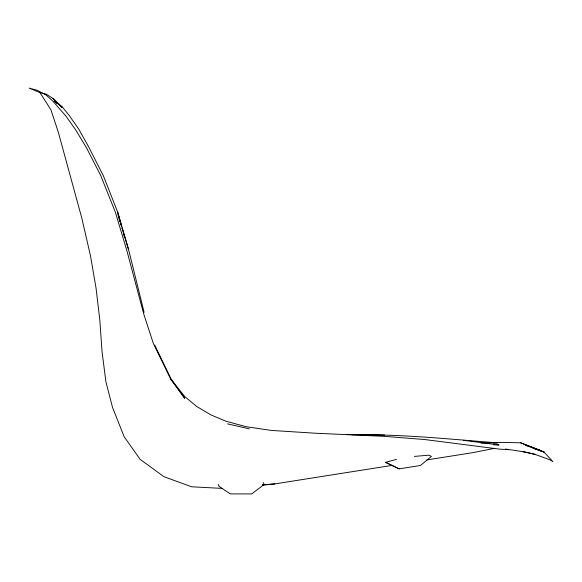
<?xml version="1.0" encoding="UTF-8"?>
<svg xmlns="http://www.w3.org/2000/svg" width="582" height="582" viewBox="0 0 582 582"><rect width="100%" height="100%" fill="white"/><g stroke="black" fill="none" stroke-linecap="round" stroke-linejoin="round"><path stroke-width="0.87" d="M263.217 482.609L264.163 484.479L251.73 493.907L230.29 493.907L219.094 486.348L218.148 484.479M414.384 456.404L428.854 455.175L431.393 456.404L420.451 465.491L399.136 468.866L385.575 462.348L396.451 459.373M494.307 448.402L473.319 452.57L426.846 459.926M262.358 485.213L274.871 483.897L392.806 465.28M262.373 484.748L264.163 484.479M493.616 443.193L497.181 442.807M263.282 484.784L266.847 484.515M268.629 484.377L274.871 483.897M480.943 443.113L503.066 442.415L520.628 442.807L544.017 452.039L552.9 461.657L549.786 459.773L535.076 454.367L526.121 452.221L510.625 449.77L499.843 449.166L424.795 439.541L384.142 436.333L315.64 433.241L271.277 430.418L245.844 426.65L225.809 421.157L211.048 414.959L196.614 406.425L184.872 396.662L170.621 379.006L153.328 343.387L143.667 313.756L126.883 250.718L115.345 212.175L100.613 175.277L86.529 147.893L75.442 129.517L66.05 116.247L52.693 100.948L46.058 95.004L37.132 90.225L29.1 88.093L39.954 92.618L46.32 94.182L52.955 98.482L62.609 107.357L68.996 115.163L78.701 129.022L88.442 146.431L103.392 175.851L117.804 212.43L128.607 249.714L144.096 312.323M351.71 434.849C400.489 433.961 449.006 439.119 497.559 442.873M346.494 434.39L384.578 435.11M493.616 444.779L499.036 444.983L463.447 440.298M222.208 488.4L191.602 486.785L163.993 476.716L140.124 459.365L124.126 436.718L112.464 407.189L105.902 381.756L102.046 351.666L99.813 320.035L96.008 287.864L90.508 255.92L81.807 218.105L58.367 132.383L50.889 109.714L39.954 92.618M505.489 449.02L508.057 449.399M523.102 451.734L535.076 454.367M227.555 423.878L249.271 428.839M533.047 448.264L544.017 452.039L533.272 448.045M525.822 445.274L543.05 451.61M525.83 445.281L529.962 446.816M541.02 450.599L520.628 442.807M385.575 462.348L399.136 468.866M62.609 107.357L54.111 100.999L57.465 103.756M60.812 106.513L62.158 107.612L52.955 98.482M170.621 379.006L184.69 398.299L171.064 378.904L154.659 345.01M117.848 214.191L121.522 226.318M122.045 228.049L128.607 249.714M119.041 218.556L119.783 221.175M117.804 212.43L121.565 226.391M122.038 228.137L122.744 230.748M123.209 232.494L124.388 236.859"/></g></svg>
